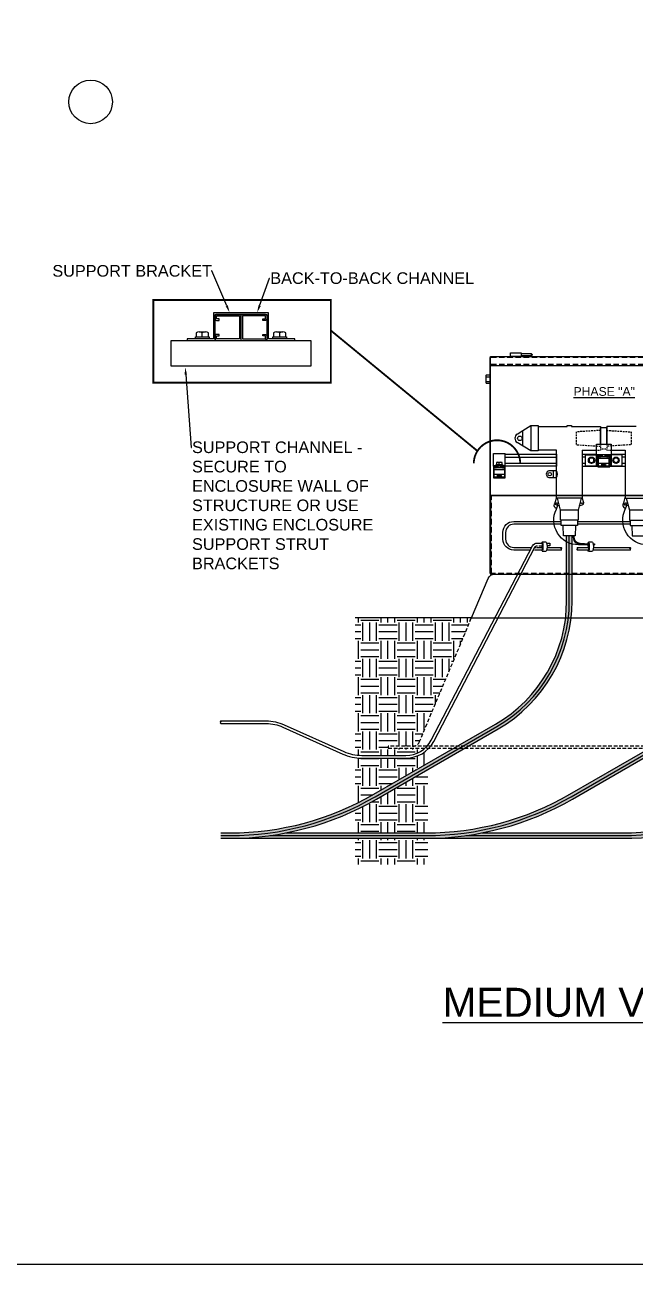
# Model space of a CAD drawing. Header units: feet. Extents: x -208 to 2089, y -974 to 342.
# Drawn here: x 142.3 to 226.3, y 0 to 170.8 of the extents above; entities that cross this region are included whole.
import ezdxf
from ezdxf import colors
from ezdxf.entities.mleader import LeaderData, LeaderLine
from ezdxf.math import Vec2, Vec3

# ---------------------------------------------------------------- set-up
doc = ezdxf.new("R2010")
doc.units = ezdxf.units.FT
doc.header["$MEASUREMENT"] = 0
doc.linetypes.add('HIDDEN', pattern=[0.375, 0.25, -0.125])
doc.linetypes.add('PHANTOM2', pattern=[1.25, 0.625, -0.125, 0.125, -0.125, 0.125, -0.125])
doc.layers.get('Defpoints').update_dxf_attribs({"color": 5})
for name, color, linetype in [('E-CABL-ACF', 1, 'AC_CABLE_FEEDER'), ('E-CABL-UG4', 64, 'GROUND_WIRE_G4'), ('E-DETL', 7, 'Continuous'), ('E-DETL-1', 7, 'Continuous'), ('E-EQPM-ENCL', 8, 'Continuous'), ('E-EQPM-HRDW', 16, 'Continuous'), ('E-FIN-GR', 4, 'Continuous'), ('E-GRND', 3, 'Continuous'), ('E-HATCH', 9, 'Continuous'), ('G-ANNO-TEXT', 1, 'Continuous'), ('G-ANNO-TTLE', 3, 'Continuous'), ('G-DETL-LINE', 153, 'PHANTOM2')]:
    doc.layers.add(name, color=color, linetype=linetype)
doc.styles.add('NEI-A', font='arial.ttf', dxfattribs={"height": 0.1})
doc.linetypes.add('AC_CABLE_FEEDER', pattern='A,0.2,-0.05,0,-0.05,0.2,-0.12,["ACF",Standard,S=0.1,R=0,X=-0.05,Y=-0.05],-0.3,0.2,-0.05,0,-0.05', length=1.22)
doc.linetypes.add('GROUND_WIRE_G4', pattern='A,1,-0.2,["G4",Standard,S=0.1,R=0,X=-0.1,Y=-0.05],-0.2', length=1.4)

msp = doc.modelspace()

# ---------------------------------------------------------------- hatches: boundary and pattern name
at = {"layer": 'E-CABL-ACF', "linetype": 'Continuous'}
h = msp.add_hatch(color=254, dxfattribs=at)
h.dxf.hatch_style = 1
h.paths.add_polyline_path([(217.6219245989533, 91.39860535767397), (217.6219245989533, 100.337066170777), (216.8719245989533, 100.337066170777), (216.8719245989532, 91.39860535767386, -0.2679491924311193), (207.0594245989533, 74.40285680840444), (190.3263372506882, 64.74200432350992, -0.1316524975874002), (170.5138372506876, 59.43326094846819), (169.2318049479331, 59.43326094846819), (169.2318049479331, 58.68326094846813), (170.5138372506881, 58.68326094846816, 0.1316524975873981), (190.7013372506884, 64.09248527067163), (207.4344245989534, 73.75333775556612, 0.2679491924311199)])
h = msp.add_hatch(color=254, dxfattribs=at)
h.dxf.hatch_style = 1
h.paths.add_polyline_path([(234.4349860100252, 73.75333775556624, 0.01671421259999814), (235.5909492567129, 74.47328507795586, -0.009947953082728946), (234.9212313120357, 74.9300964322187, -0.01286600692045519), (234.0599860100249, 74.40285680840444), (217.3268986617598, 64.74200432350992, -0.1316524975873972), (197.5143986617596, 59.43326094846819), (178.259803943103, 59.43326094846819, -0.0482993542958099), (170.513837250688, 58.68326094846813), (197.5143986617597, 58.68326094846816, 0.1316524975873979), (217.70189866176, 64.09248527067163)])
edge = h.paths.add_edge_path()
edge.add_line((244.6224860100249, 91.398605357674), (244.6224860100249, 100.337066170777))
edge.add_line((244.6224860100249, 100.337066170777), (243.8724860100249, 100.337066170777))
edge.add_line((243.8724860100249, 100.337066170777), (243.8724860100248, 91.39860535767386))
edge.add_arc((224.2474860100249, 91.39860535767397), 19.62499999999999, 305.2917184293473, 359.99999999999966, ccw=False)
edge.add_arc((246.7349880939003, 91.53057159707208), 19.62499999999914, 235.3807459227897, 237.7239554549984)
edge.add_arc((224.2474860100249, 91.39860535767403), 20.37500000000004, 306.1100864085364, 359.9999999999999)
h = msp.add_hatch(color=254, dxfattribs=at)
h.dxf.hatch_style = 1
h.paths.add_polyline_path([(261.4349860100252, 73.7533377555662, 0.01671421260000037), (262.5909492567129, 74.47328507795586, -0.009947953082728903), (261.9212313120357, 74.9300964322187, -0.012866006920456), (261.0599860100249, 74.40285680840447), (249.1055231677241, 67.5009444683846), (249.8555231677242, 67.06793176649236)])
edge = h.paths.add_edge_path()
edge.add_line((271.6224860100249, 91.398605357674), (271.6224860100249, 100.337066170777))
edge.add_line((271.6224860100249, 100.337066170777), (270.8724860100249, 100.337066170777))
edge.add_line((270.8724860100249, 100.337066170777), (270.8724860100248, 91.39860535767386))
edge.add_arc((251.2474860100248, 91.398605357674), 19.62499999999999, 305.2917184293473, 359.9999999999996, ccw=False)
edge.add_arc((273.7349880939011, 91.53057159707225), 19.62499999999972, 235.3807459227882, 237.723955454997)
edge.add_arc((251.2474860100249, 91.39860535767397), 20.37500000000004, 306.1100864085365, 360.0000000000001)
edge = h.paths.add_edge_path()
edge.add_line((244.7018986617605, 64.09248527067194), (249.1055231677241, 66.6349190646001))
edge.add_line((249.1055231677241, 66.6349190646001), (248.3555231677241, 67.06793176649236))
edge.add_line((248.3555231677241, 67.06793176649236), (244.3268986617595, 64.74200432350975))
edge.add_arc((224.5143986617596, 99.05826094846822), 39.62500000000004, 269.99999999999994, 299.99999999999983, ccw=False)
edge.add_line((224.5143986617595, 59.43326094846819), (205.2603653541748, 59.43326094846819))
edge.add_arc((197.5143986617595, 99.05826094847242), 40.37500000000426, 270.0000000000002, 281.0608009807647, ccw=False)
edge.add_line((197.5143986617596, 58.68326094846816), (224.5143986617597, 58.68326094846816))
edge.add_arc((224.5143986617597, 99.05826094846822), 40.37500000000006, 270, 300.0000000000014)
at = {"layer": 'E-HATCH'}
h = msp.add_hatch(dxfattribs=at)
h.set_pattern_fill('EARTH', color=252, scale=10)
h.set_pattern_definition([(0, (221.0131535326341, 71.21755053780322), (2.5, 2.5), [2.5, -2.5]), (0, (221.0131535326341, 72.15505053780322), (2.5, 2.5), [2.5, -2.5]), (0, (221.0131535326341, 73.09255053780322), (2.5, 2.5), [2.5, -2.5]), (90, (221.3256535326341, 73.40505053780322), (-2.5, 2.5), [2.5, -2.5]), (90, (222.2631535326341, 73.40505053780322), (-2.5, 2.5), [2.5, -2.5]), (90, (223.2006535326341, 73.40505053780322), (-2.5, 2.5), [2.5, -2.5])])
h.paths.add_polyline_path([(203.7751258745039, 89.05826094846816), (187.775125874504, 89.05826094846816), (187.775125874504, 70.17135719074048, 0.03687631538481562), (188.6565550472173, 70.10626094846816), (194.7329732945357, 70.10626094846813, 0.1826758136816018), (197.3787246056003, 71.10626094846816), (192.319730798742, 71.10626094846816), (192.319730798742, 71.37026094846814), (195.7360650711423, 71.37026094846814, 0.2993854831153145), (196.6085005663411, 71.99160067940159)])
h.paths.add_polyline_path([(197.775125874504, 69.04256444060664), (197.775125874504, 70.96207064249239, -0.1946295855007269), (194.7329732945357, 69.73126094846819), (188.6565550472173, 69.73126094846816, -0.03469084571045215), (187.775125874504, 69.79248968134976), (187.775125874504, 63.39050884596918, 0.01822105080365961), (190.3263372506881, 64.74200432350983)])
h.paths.add_polyline_path([(197.775125874504, 68.17653903682213), (190.7013372506884, 64.09248527067163, -0.02046448334687046), (187.775125874504, 62.55910287536565), (187.775125874504, 59.43326094846819), (197.5143986617596, 59.43326094846819, 0.001644979995605991), (197.775125874504, 59.4341187328879)])
h.paths.add_polyline_path([(197.775125874504, 58.68326094846816), (197.5143986617596, 58.68326094846816), (187.775125874504, 58.68326094846816), (187.775125874504, 55.05826094846816), (197.775125874504, 55.05826094846816)])

# ---------------------------------------------------------------- linework, layer by layer
at = {"layer": 'Defpoints'}
msp.add_lwpolyline([(0, 327.9999997520063), (0, 0), (497.9377790005128, 0), (497.8577779357802, 327.9999997520063)], close=True, dxfattribs=at)
at = {"layer": 'Defpoints', "linetype": 'Continuous', "flags": 128}
for points in [[(169.2318049479331, 59.05826094846819), (170.5138372506881, 59.05826094846819, 0.1316524975873957), (190.513837250688, 64.4172447970906), (207.2469245989532, 74.07809728198521, 0.2679491924311234), (217.2469245989533, 91.398605357674), (217.2469245989533, 100.337066170777)], [(176.0038850646879, 59.05826094846816), (197.5143986617596, 59.05826094846819, 0.1316524975873957), (217.5143986617596, 64.4172447970906), (234.2474860100248, 74.07809728198521, 0.2679491924311234), (244.2474860100249, 91.398605357674), (244.2474860100249, 100.337066170777)], [(203.0044464757595, 59.05826094846816), (224.5143986617596, 59.05826094846819, 0.1316524975873957), (244.5143986617596, 64.4172447970906), (261.2474860100248, 74.07809728198521, 0.2679491924311234), (271.2474860100249, 91.398605357674), (271.2474860100249, 100.337066170777)]]:
    msp.add_lwpolyline(points, format="xyb", dxfattribs=at)
at = {"layer": 'E-CABL-ACF', "linetype": 'Continuous'}
msp.add_line((169.2318049479331, 58.68326094846816), (224.5143986617596, 58.68326094846816), dxfattribs=at)
at = {"layer": 'E-CABL-ACF', "linetype": 'Continuous', "flags": 128}
for points in [[(169.2318049479331, 59.43326094846819), (170.5138372506881, 59.43326094846819, 0.1316524975873954), (190.326337250688, 64.7420043235098), (207.0594245989532, 74.40285680840438, 0.2679491924311225), (216.8719245989532, 91.398605357674), (216.8719245989533, 100.337066170777)], [(170.5138372506881, 58.68326094846816, 0.1316524975873956), (190.701337250688, 64.09248527067143), (207.4344245989532, 73.75333775556604, 0.2679491924311228), (217.6219245989533, 91.398605357674), (217.6219245989533, 100.337066170777)], [(178.2598039431033, 59.43326094846819), (197.5143986617596, 59.43326094846819, 0.1316524975873954), (217.3268986617596, 64.7420043235098), (234.0599860100249, 74.40285680840441, 0.012866006920455), (234.9212313120356, 74.93009643221865, 0.01286600692045636)], [(197.5143986617596, 58.68326094846816, 0.1316524975873956), (217.7018986617596, 64.09248527067143), (234.4349860100252, 73.75333775556624, 0.01671421259999776), (235.5909492567129, 74.47328507795586, 0.0167142126000048)], [(205.2603653541748, 59.43326094846819), (224.5143986617596, 59.43326094846819, 0.1316524975873954), (244.3268986617596, 64.7420043235098), (248.3555231677241, 67.06793176649236)], [(224.5143986617596, 58.68326094846816, 0.1316524975873956), (244.7018986617596, 64.09248527067143), (249.1055231677241, 66.6349190646001)]]:
    msp.add_lwpolyline(points, format="xyb", dxfattribs=at)
at = {"layer": 'E-CABL-UG4', "linetype": 'Continuous', "flags": 128}
for points in [[(209.598038092405, 98.38428364151986, -0.4142135623730951), (208.098038092405, 99.88428364151986), (208.098038092405, 100.8373749812879, -0.4142135623730951), (209.598038092405, 102.3373749812879), (216.1264786561578, 102.3373749812879)], [(216.1264786561578, 101.962374981288), (209.598038092405, 101.962374981288, 0.4142135623730951), (208.473038092405, 100.8373749812879), (208.473038092405, 99.88428364151986, 0.4142135623730951), (209.598038092405, 98.75928364151986)], [(216.1363588309455, 98.38428364151997, 0.5127015254162051), (216.1363588309455, 98.57178364151997, -0.5127015254162851), (216.1363588309455, 98.75928364151997, -0.5127015254162851), (216.1363588309455, 98.57178364151997, 0.5127015254162851)], [(225.6238609148209, 98.38428364151997, 0.5127015254162051), (225.6238609148209, 98.57178364151997, -0.5127015254162851), (225.6238609148209, 98.75928364151997, -0.5127015254162851), (225.6238609148209, 98.57178364151997, 0.5127015254162851)]]:
    msp.add_lwpolyline(points, format="xyb", dxfattribs=at)
at = {"layer": 'E-DETL', "color": 41}
for p, q in [((210.0679977664934, 114.3714409602318), (210.8624470936476, 114.8674143035517)), ((210.8624470936476, 114.8674143035517), (211.9353264978074, 115.5372111344679)), ((210.8624470936476, 112.7187941026404), (210.8624470936476, 114.8674143035517)), ((211.9353264978074, 115.5372111344679), (211.9353264978074, 112.0489974187885)), ((211.9353264978074, 115.5372111344679), (212.9342240481391, 115.5372111344679)), ((212.9342240481391, 115.5372111344679), (212.9342240481391, 112.0489974187885)), ((212.9342240481391, 115.410367031439), (216.9588774199407, 115.410367031439)), ((216.9588774199407, 115.410367031439), (216.9588774199407, 115.5477707897172)), ((216.9588774199407, 115.5477707897172), (217.5349717595829, 115.5477707897172)), ((217.5349717595829, 115.5477707897172), (217.5349717595829, 115.410367031439)), ((217.5349717595829, 115.410367031439), (221.5596251681506, 115.410367031439)), ((221.5596251681506, 115.410367031439), (221.5596251681506, 112.9963343209482)), ((226.446379522199, 115.410367031439), (222.4217261136314, 115.410367031439)), ((222.4217261136314, 115.410367031439), (222.4217261136314, 112.9963343209482)), ((211.9353264978074, 112.0489974187885), (210.0679977664934, 113.2147675930246)), ((212.9342240481391, 112.0489974187885), (211.9353264978074, 112.0489974187885)), ((215.4658109864084, 112.1758415218174), (212.9342240481391, 112.1758415218174)), ((215.4658109864084, 105.5376440997223), (215.4658109864084, 112.1758415218174)), ((219.0280382114983, 112.1758415218174), (219.0280382114983, 105.5376440997223)), ((219.0280382114983, 112.1758415218174), (220.990675640891, 112.1758415218174)), ((222.990675640891, 112.1758415218174), (224.9533130702837, 112.1758415218174)), ((224.9533130702837, 112.1758415218174), (224.9533130702837, 105.5376440997223)), ((215.4658109864084, 109.3193669059791), (214.5405626489256, 109.3193669059791)), ((215.003186817667, 109.3193669059791), (215.003186817667, 108.3941185684964)), ((214.5405626489256, 108.3941185684964), (215.4658109864084, 108.3941185684964)), ((215.4658109864084, 105.6201290621511), (215.2649850111684, 104.8928634881359)), ((215.4605469498089, 104.607464256321), (215.8780544131673, 104.4964755926386)), ((219.0280382114983, 105.5376440997223), (215.4658109864084, 105.5376440997223)), ((216.031345560503, 103.8992617402844), (215.6085106206989, 105.5376440997223)), ((218.8853385772077, 105.5376440997223), (218.4625036557866, 103.8992617402844)), ((218.6157947847393, 104.4964755926386), (219.0333022480977, 104.607464256321)), ((219.2288641867382, 104.8928634881359), (219.0280382114983, 105.6201290621511)), ((224.7524870950438, 104.8928634881359), (224.9533130702837, 105.6201290621511)), ((225.3655564970427, 104.4964755926386), (224.9480490336842, 104.607464256321)), ((224.9533130702837, 105.5376440997223), (228.5155402953736, 105.5376440997223)), ((225.0960127045742, 105.5376440997223), (225.5188476259954, 103.8992617402844)), ((218.4625036557866, 103.8992617402844), (216.031345560503, 103.8992617402844)), ((216.031345560503, 102.5356873385956), (216.031345560503, 103.8992617402844)), ((218.4625036557866, 102.5356873385956), (216.031345560503, 102.5356873385956)), ((216.1264786561578, 101.7640626239803), (216.1264786561578, 102.5356873385956)), ((218.3673705417489, 102.5356873385956), (218.3673705417489, 101.7640626239803)), ((218.4625036557866, 103.8992617402844), (218.4625036557866, 102.5356873385956)), ((227.9500057212789, 103.8992617402844), (225.5188476259954, 103.8992617402844)), ((225.5188476259954, 103.8992617402844), (225.5188476259954, 102.5356873385956)), ((225.5188476259954, 102.5356873385956), (227.9500057212789, 102.5356873385956)), ((225.6139807400331, 102.5356873385956), (225.6139807400331, 101.7640626239803)), ((218.3673705417489, 101.7640626239803), (216.1264786561578, 101.7640626239803)), ((216.385430935581, 101.721760177093), (216.3378643969452, 101.7640626239803)), ((216.4277334743834, 100.337066170777), (216.385430935581, 101.721760177093)), ((218.1084182439426, 101.721760177093), (218.0661157235232, 100.337066170777)), ((218.1559848009614, 101.7640626239803), (218.1084182439426, 101.721760177093)), ((225.6139807400331, 101.7640626239803), (227.8548726256242, 101.7640626239803)), ((225.8253664808205, 101.7640626239803), (225.8729330378393, 101.721760177093)), ((225.8729330378393, 101.721760177093), (225.9152355582588, 100.337066170777)), ((218.0661157235232, 100.337066170777), (216.4277334743834, 100.337066170777)), ((225.9152355582588, 100.337066170777), (227.5536178073985, 100.337066170777))]:
    msp.add_line(p, q, dxfattribs=at)
at = {"layer": 'E-DETL', "color": 41, "linetype": 'HIDDEN', "ltscale": 0.25}
for p, q in [((221.5596251681506, 112.9963343209482), (221.5596251681506, 112.1758415218174)), ((222.4217261136314, 112.9963343209482), (222.4217261136314, 112.1758415218174)), ((220.990675640891, 112.1758415218174), (221.5596251681506, 112.1758415218174)), ((222.4217261136314, 112.1758415218174), (222.990675640891, 112.1758415218174))]:
    msp.add_line(p, q, dxfattribs=at)
at = {"layer": 'E-DETL', "color": 9, "linetype": 'HIDDEN', "flags": 128}
for points in [[(221.5596251681506, 114.9957160345927), (221.5141511132247, 114.9050402244711), (221.446076180701, 114.8823031970082), (218.2465543520848, 114.6780783994369), (218.201216447024, 114.6327404943761), (218.201216447024, 112.9308671812824), (218.2465543520848, 112.9081301538195), (221.446076180701, 112.7039053562482), (221.5141511132247, 112.6811683287853), (221.5596251681506, 112.5904925186637)], [(222.4217261136314, 114.9957160345927), (222.4672001685572, 114.9050402244711), (222.535275101081, 114.8823031970082), (225.7347969296972, 114.6780783994369), (225.780134834758, 114.6327404943761), (225.780134834758, 112.9308671812824), (225.7347969296972, 112.9081301538195), (222.535275101081, 112.7039053562482), (222.4672001685572, 112.6811683287853), (222.4217261136314, 112.5904925186637)]]:
    msp.add_lwpolyline(points, dxfattribs=at)
at = {"layer": 'E-DETL', "color": 41, "linetype": 'Continuous', "flags": 128}
for points in [[(221.5596251681506, 112.9963343209482), (221.5596251681506, 115.199940832164), (221.5822260457484, 115.2680157646877), (221.6503009782722, 115.2907527921507), (222.3310503035097, 115.2907527921507)], [(222.4217261136314, 112.9963343209482), (222.4217261136314, 115.199940832164), (222.3991252360335, 115.2680157646877), (222.3310503035097, 115.2907527921507)]]:
    msp.add_lwpolyline(points, dxfattribs=at)
at = {"layer": 'E-DETL', "color": 41, "linetype": 'HIDDEN', "ltscale": 0.25, "flags": 128}
msp.add_lwpolyline([(222.4217261136314, 112.3862677210924), (222.3991252360335, 112.3181927885687), (222.3310503035097, 112.2954557611057), (221.6503009782722, 112.2954557611057), (221.5822260457484, 112.3181927885687), (221.5596251681506, 112.3862677210924)], dxfattribs=at)
at = {"layer": 'E-DETL', "color": 41}
for centre, radius in [((210.4290524066789, 113.7931042766282), 0.3171103352500231), ((214.5405626489256, 108.8567427372377), 0.231312084370685), ((215.5312251888074, 104.8531380483226), 0.04886597132423846), ((218.9626240274823, 104.8531380483226), 0.04886597132423846), ((225.0187272542997, 104.8531380483226), 0.04886597132423846)]:
    msp.add_circle(centre, radius, dxfattribs=at)
for centre, radius, start, end in [((210.4290523518176, 113.7931042512314), 0.6817871827491256, 121.9764602505425, 238.0235130565208), ((214.5405626489256, 108.8567427372377), 0.462624168741371, 89.99999999999675, 270.0000000000032), ((214.8856704725241, 108.8567427372377), 0.7420135695211753, 321.4299269184021, 38.57007308159783), ((215.5287093374374, 104.8638720205527), 0.2653130706517052, 173.726610115781, 255.1130106203289), ((218.9651397510066, 104.8638720478218), 0.2653131763633528, 284.8869897918246, 6.273411890352554), ((225.0162114213127, 104.8638720205527), 0.2653130706517117, 173.7266101157826, 214.4198144140572), ((225.0162115307754, 104.8638720478218), 0.2653131763633528, 214.4198059099006, 255.1130102081754)]:
    msp.add_arc(centre, radius, start, end, dxfattribs=at)
at = {"layer": 'E-DETL-1', "color": 3}
for p, q in [((213.4843094888907, 98.98768936072082), (213.4675343015905, 98.9360356135432)), ((213.4675343015905, 98.93603561349954), (213.5027855980437, 98.93603561349954)), ((213.4675343015905, 98.80404061247026), (213.5027855980437, 98.80404061247026)), ((213.4950916548331, 98.75928364151986), (213.4675343015905, 98.80404061247026)), ((213.4950916548331, 98.75928364151986), (213.5205220299376, 98.75928364151986))]:
    msp.add_line(p, q, dxfattribs=at)
at = {"layer": 'E-DETL-1', "color": 64, "linetype": 'Continuous', "flags": 128}
for points in [[(218.3673705417489, 102.3373749812879), (225.6139807400331, 102.3373749812879)], [(225.6139807400331, 101.9623749812879), (218.3673705417489, 101.9623749812879)], [(214.1313212038798, 99.36268936072082), (214.5685386907448, 99.36268936072082), (214.5685386907448, 98.98768936072082), (214.1808397620604, 98.98768936072082)], [(209.598038092405, 98.75928364151986), (212.0578148517075, 98.75928364151986)], [(211.8628442962072, 98.38428364151986), (209.598038092405, 98.38428364151986)], [(212.3980117084765, 98.38428364151986), (212.2855007968221, 98.38428364151986)], [(212.4804713523224, 98.75928364151986), (212.6118891487643, 98.75928364151986)], [(213.4950916548331, 98.38428364151986), (212.5050226895536, 98.38428364151986)], [(212.7452594849529, 98.75928364151986), (213.5205220299383, 98.75928364151986)], [(213.0454013562192, 98.98768936072085), (213.5225829335116, 98.98768936072085)], [(216.1363588309454, 98.38428364151986), (214.1332645720944, 98.38428364151986)], [(214.1811102032267, 98.75928364151983), (216.1363588309453, 98.75928364151983)], [(218.3574903669613, 98.75928364151983), (219.9042846182043, 98.75928364151983)], [(219.8788542430991, 98.38428364151986), (218.3574903669612, 98.38428364151986)], [(225.6238609148207, 98.38428364151986), (220.5170271603604, 98.38428364151986)], [(220.5648727914927, 98.75928364151983), (225.6238609148207, 98.75928364151983)]]:
    msp.add_lwpolyline(points, dxfattribs=at)
for points in [[(169.2312435368615, 74.86558494846813), (175.5033137225392, 74.86558494846813, -0.106093529352264), (177.9651659944949, 74.33726507353629), (186.1947027752615, 70.63458082339997, 0.1060935293522636), (188.6565550472173, 70.10626094846813), (194.7329732945357, 70.10626094846813, 0.2737845770903565), (198.2397444730453, 72.18205828201798), (212.1680017702189, 98.97121356260848, -0.2747091774551156), (212.8267584754302, 99.36268936072082), (213.5205220299384, 99.36268936072082)], [(169.2312435368615, 74.49058494846815), (175.5033137225392, 74.49058494846815, -0.1060935293522639), (177.8113002274977, 73.99528506571957), (186.0408370082643, 70.29260081558323, 0.1060935293522637), (188.6565550472173, 69.73126094846816), (194.7329732945357, 69.73126094846816, 0.2740483182318211), (198.5705677377966, 72.00542923482405), (212.4987978390184, 98.794532207609, -0.2725991583270304), (212.8267584754302, 98.98768936072085), (212.8561442173099, 98.98768936072085)], [(218.3574903669611, 98.38428364151997, -0.5127015254162051), (218.3574903669611, 98.57178364151994, 0.5127015254162851), (218.3574903669611, 98.75928364151997, 0.5127015254162851), (218.3574903669611, 98.57178364151994, -0.5127015254162851)], [(169.2312435368615, 74.49058494846813, -0.5127015254162051), (169.2312435368615, 74.6780849484681, 0.5127015254162851), (169.2312435368615, 74.86558494846813, 0.5127015254162851), (169.2312435368615, 74.6780849484681, -0.5127015254162851)]]:
    msp.add_lwpolyline(points, format="xyb", dxfattribs=at)
at = {"layer": 'E-DETL-1', "color": 3}
for points in [[(214.060440575738, 99.47344383218223), (213.4950916548331, 99.47344383216767)], [(213.4950916548331, 98.26663239376575), (214.060440575738, 98.26663239378757)]]:
    msp.add_lwpolyline(points, dxfattribs=at)
at = {"layer": 'E-DETL-1', "color": 3, "extrusion": (0, 0, -1)}
for centre, major_axis, ratio, start_param, end_param in [((213.4950916548331, 98.87003811296671), (-9.458450519297747e-16, 0.6034057191992003), 0.2034371952475227, -0.6155585238535991, 3.776677567129981), ((214.0604405757375, 98.87003811298854), (0, -0.6034057191990029), 0.2034371952475886, 3.141592653589793, 6.283185307179587), ((213.4675343015901, 98.56833525340988), (-1.457410392794368e-14, 0.2357053590621092), 0.3341109435685875, -0.6264485090081365, 1.84519066692701e-13)]:
    msp.add_ellipse(centre, major_axis=major_axis, ratio=ratio, start_param=start_param, end_param=end_param, dxfattribs=at)
at = {"layer": 'E-DETL-1', "color": 3}
for centre, major_axis, ratio, start_param, end_param in [((213.4515084490858, 99.17174097256719), (1.338345358545851e-14, 0.2812967402166976), 0.3341109435685826, 3.71956504028886, 5.458536364025922), ((213.4675343015901, 99.17174097256719), (9.712641621792082e-15, 0.2357053590621091), 0.3341109435686245, 2.466828951750812, 3.141592653589915), ((213.5483580677755, 98.87003811296671), (-1.410668234922484e-15, 0.0931652905120951), 0.6930341515250552, 0.7820721365866139, 2.359520516723306), ((213.4950916548331, 98.56833525336623), (-2.870044594784517e-16, 0.184051611843131), 0.2738422828485129, 3.141592653589786, 4.71238898038469), ((213.4515084490858, 98.56833525336623), (9.971041190060475e-15, 0.281296740216646), 0.3341109435686422, -1.570796326794885, -0.577972386535985)]:
    msp.add_ellipse(centre, major_axis=major_axis, ratio=ratio, start_param=start_param, end_param=end_param, dxfattribs=at)
at = {"layer": 'E-EQPM-ENCL', "color": 7, "ltscale": 5}
for points in [[(206.3989509035027, 124.9485952989309), (206.2855380659182, 124.9485952989309), (206.2855380659182, 95.24532384097861), (206.330875970979, 95.15451188099192), (206.3989509035027, 95.08643694846816), (291.5822642284141, 95.08643694846816), (291.6503391609379, 95.15451188099192), (291.6958132158638, 95.24532384097861), (291.6958132158638, 124.9485952989309), (291.5822642284141, 124.9485952989309)], [(206.3989509035027, 105.8650133146834), (206.3989509035027, 125.0621442863805)], [(206.3989509035027, 125.0621442863805), (291.5822642284141, 125.0621442863805)], [(209.1282799789901, 125.5612696916447), (210.6259284945126, 125.5612696916447), (210.6259284945126, 125.0620081365155), (209.1282799789901, 125.0620081365155), (209.1282799789901, 125.5612696916447)], [(210.6259284945126, 125.470457731658), (212.0101641724505, 125.470457731658), (212.0101641724505, 125.1528200965021), (210.6259284945126, 125.1528200965021)], [(212.0101641724505, 125.470457731658), (212.123577010035, 125.3570448940734), (212.123577010035, 125.2662329340867), (212.0101641724505, 125.1528200965021)], [(206.3989509035027, 123.836795500953), (291.5822642284141, 123.836795500953)], [(206.2855380659182, 122.497897728076), (205.809013538252, 122.497897728076), (205.7409386057282, 122.4298227955522), (205.7409386057282, 121.4767737402197), (205.809013538252, 121.408698807696), (206.2855380659182, 121.408698807696)], [(205.7409386057282, 122.4298227955522), (205.802230561782, 122.2710720529068), (205.7409386057282, 122.1123213102614)], [(205.7409386057282, 121.7942752255105), (205.802230561782, 121.6355244828651), (205.7409386057282, 121.4767737402197)], [(205.802230561782, 122.2710720529068), (206.2855380659182, 122.2710720529068)], [(205.802230561782, 121.6355244828651), (206.2855380659182, 121.6355244828651)], [(206.3989509035027, 105.978426152268), (291.5822642284141, 105.978426152268)], [(291.5822642284141, 105.8650133146834), (206.2855380659182, 105.8650133146834)]]:
    msp.add_lwpolyline(points, dxfattribs=at)
at = {"layer": 'E-EQPM-ENCL', "linetype": 'HIDDEN', "ltscale": 3}
for points in [[(291.5822642284141, 124.9485952989309), (206.3989509035027, 124.9485952989309)], [(291.5822642284141, 123.9502083385376), (206.3989509035027, 123.9502083385376)], [(206.5123637410873, 95.17724890845486), (206.5123637410873, 105.8650133146834)], [(291.4688513908296, 95.17724890845486), (206.5123637410873, 95.17724890845486)]]:
    msp.add_lwpolyline(points, dxfattribs=at)
at = {"layer": 'E-EQPM-ENCL'}
for points in [[(206.3989509035027, 105.8650133146834), (206.3989509035027, 95.24532384097861)], [(206.5123637410873, 95.17724890845486), (206.4670258360265, 95.17724890845486), (206.4216879309657, 95.19984978605274), (206.3989509035027, 95.24532384097861)]]:
    msp.add_lwpolyline(points, dxfattribs=at)
at = {"layer": 'E-EQPM-ENCL', "linetype": 'Continuous', "ltscale": 2}
msp.add_lwpolyline([(203.775125874504, 89.05826094846816), (206.047730798742, 94.47026094846817, -0.3011931925953308), (206.971730798742, 95.08643694846816), (291.0094843331749, 95.08643694846816, -0.2307079521796871), (291.933484333175, 94.47026094846817), (294.2018013734431, 89.06847215051107)], format="xyb", dxfattribs=at)
at = {"layer": 'E-EQPM-ENCL', "linetype": 'HIDDEN', "ltscale": 2}
msp.add_lwpolyline([(195.663818798742, 71.37026094846814, 0.3046587902180598), (196.5878187987419, 71.94234894846815), (203.775125874504, 89.05826094846816)], format="xyb", dxfattribs=at)
at = {"layer": 'E-EQPM-ENCL', "linetype": 'Continuous', "ltscale": 2}
msp.add_lwpolyline([(203.775125874504, 89.05826094846816), (294.1774843331749, 89.05826094846816)], dxfattribs=at)
at = {"layer": 'E-EQPM-ENCL', "linetype": 'HIDDEN', "ltscale": 2}
msp.add_lwpolyline([(305.617396333175, 71.37026094846814), (192.319730798742, 71.37026094846814), (192.319730798742, 71.10626094846816), (305.617396333175, 71.10626094846816)], close=True, dxfattribs=at)
at = {"layer": 'E-EQPM-ENCL'}
msp.add_circle((151.3200567330396, 160.1417630287313), 3, dxfattribs=at)
at = {"layer": 'E-EQPM-HRDW'}
for p, q in [((220.9906779912116, 111.4963381495015), (220.9906779912116, 111.5863393195933)), ((221.459425640891, 111.4025843209482), (221.459425640891, 111.2463343209482)), ((222.9906779912116, 111.4963381495015), (222.9906779912116, 111.5863402556667)), ((207.0667933675352, 109.8712927167215), (207.0667933675352, 109.7150427167215))]:
    msp.add_line(p, q, dxfattribs=at)
at = {"layer": 'E-EQPM-HRDW', "flags": 128}
for points in [[(179.4582864874596, 127.2936698046832), (179.4582864874596, 127.4999198046832), (175.8145364874667, 127.4999198046832), (175.8145364874667, 131.0749278866934), (168.252035971595, 131.07491172267), (168.2520449133228, 127.499935796737), (164.6082951712649, 127.4999198046825), (164.608295687138, 127.2936698046832), (168.4582954291944, 127.2936863126107), (168.4582864874667, 130.8686622385438), (175.6082864874667, 130.8686773708198), (175.6082864874667, 127.2936698046832)], [(172.0332864874667, 127.2936698046832), (172.0332864874667, 130.8686698046832)], [(166.2764874674187, 128.4624278007098), (167.1338526171759, 128.4624278007098)], [(176.932728912581, 128.4624198046832), (177.7900940623383, 128.4624198046832)], [(167.6610700423039, 127.7749278007098), (167.6610700423039, 127.4999278007098), (165.7492700422906, 127.4999278007098), (165.7492700422906, 127.7749278007098), (167.6610700423039, 127.7749278007098)], [(176.405511487453, 127.4999198046832), (176.405511487453, 127.7749198046832), (178.3173114874663, 127.7749198046832)], [(178.3173114874663, 127.7749198046832), (178.3173114874663, 127.4999198046832)], [(219.4906779912116, 111.2113776103253), (219.0280405618189, 111.2113776103253)], [(222.521925640891, 111.2463343209482), (222.521925640891, 111.4025843209482), (222.709425640891, 111.4025843209482), (222.709425640891, 109.9650843209482), (221.271925640891, 109.9650843209482), (221.271925640891, 111.4025843209482), (221.459425640891, 111.4025843209482)], [(221.303175640891, 111.0414315693969), (221.303175640891, 111.2924216972391), (221.459425640891, 111.2924216972391)], [(221.459425640891, 111.2463343209482), (221.553175640891, 111.2463343209482)], [(221.553175640891, 111.2924216972391), (222.428175640891, 111.2924216972391)], [(221.740675640891, 111.2924216972391), (221.740675640891, 111.4963343209482)], [(221.779738140891, 111.4963343209482), (221.779738140891, 111.2924216972391)], [(222.201613140891, 111.2924216972391), (222.201613140891, 111.4963343209482)], [(222.240675640891, 111.4963343209482), (222.240675640891, 111.2924216972391)], [(222.428175640891, 111.2463343209482), (222.521925640891, 111.2463343209482)], [(222.521925640891, 111.2924216972391), (222.678175640891, 111.2924216972391), (222.678175640891, 111.0414315693969)], [(224.9533154206043, 111.2113776103253), (224.4906779912116, 111.2113776103253)], [(206.7855378095138, 110.0550429867366), (208.4105393056133, 110.0550429867366)], [(208.1292933675352, 109.7150427167215), (208.1292933675352, 109.8712927167215), (208.3167933675352, 109.8712927167215), (208.3167933675352, 108.4337927167215), (206.8792933675352, 108.4337927167215), (206.8792933675352, 109.8712927167215), (207.0667933675352, 109.8712927167215)], [(206.9105433675352, 109.5101399651702), (206.9105433675352, 109.7611300930124), (207.0667933675352, 109.7611300930124)], [(207.0667933675352, 109.7150427167215), (207.1605433675352, 109.7150427167215)], [(207.1605433675352, 109.7611300930124), (208.0355433675352, 109.7611300930124)], [(207.163537703219, 110.0550429867366), (207.163537703219, 110.1800429867366), (208.032537703225, 110.1800429867366)], [(207.3480433675352, 109.7611300930124), (207.3480433675352, 109.9650427167215), (207.3871058675352, 109.9650427167215), (207.3871058675352, 109.7611300930124)], [(207.4031819873681, 110.4925429867366), (207.7928934190759, 110.4925429867366)], [(207.8089808675352, 109.7611300930124), (207.8089808675352, 109.9650427167215), (207.8480433675352, 109.9650427167215), (207.8480433675352, 109.7611300930124)], [(208.032537703225, 110.1800429867366), (208.032537703225, 110.0550429867366)], [(208.0355433675352, 109.7150427167215), (208.1292933675352, 109.7150427167215)], [(208.1292933675352, 109.7611300930124), (208.2855433675352, 109.7611300930124), (208.2855433675352, 109.5101399651702)], [(219.4906779912116, 110.3363741469437), (219.0280405618189, 110.3363741469437)], [(221.7425380600053, 110.3262370725), (222.3395225357763, 110.244153380061), (221.6418287460056, 110.1414196754239), (222.3395225357763, 110.0454887345367), (221.7934733085149, 109.9650843209482)], [(222.240675640891, 110.3262370725), (222.240675640891, 110.2541468209482), (222.201613140891, 110.2150843209482), (221.779738140891, 110.2150843209482), (221.740675640891, 110.2541468209482), (221.740675640891, 110.3262370725)], [(221.740675640891, 110.2541468209482), (222.240675640891, 110.2541468209482)], [(221.779738140891, 110.3262370725), (221.779738140891, 110.2541468209482)], [(222.201613140891, 110.2541468209482), (222.201613140891, 110.3262370725)], [(224.9533154206043, 110.3363741469437), (224.4906779912116, 110.3363741469437)], [(207.3499057866496, 108.7949454682733), (207.9468902624206, 108.7128617758343), (207.2491964726499, 108.6101280711972), (207.9468902624206, 108.51419713031), (207.4008410351592, 108.4337927167215)], [(207.8480433675352, 108.7949454682733), (207.8480433675352, 108.7228552167215), (207.8089808675352, 108.6837927167215), (207.3871058675352, 108.6837927167215), (207.3480433675352, 108.7228552167215), (207.3480433675352, 108.7949454682733)], [(207.3480433675352, 108.7228552167215), (207.8480433675352, 108.7228552167215)], [(207.3871058675352, 108.7949454682733), (207.3871058675352, 108.7228552167215)], [(207.8089808675352, 108.7228552167215), (207.8089808675352, 108.7949454682733)]]:
    msp.add_lwpolyline(points, dxfattribs=at)
for points in [[(175.4019264874664, 130.8686698046832), (168.6646464874669, 130.8686698046832, 0.4142136638329678), (168.4582864874667, 130.662309804678), (168.4582864874667, 130.2500298046884, 0.4142135681213522), (168.6646464874669, 130.0436698046832), (169.0082864874666, 130.0436698046832), (169.0082864874666, 130.2499198046832), (168.6645364874666, 130.2499198046832), (168.6645364874666, 130.6624198046832), (171.8270364874667, 130.6624198046832), (171.8270364874667, 127.4999198046832), (168.6645364874666, 127.4999198046832), (168.6645364874666, 127.9124198046832), (169.0082864874666, 127.9124198046832)], [(175.6082864874667, 130.2500298046884, -0.4142134724014733), (175.4019264874664, 130.0436698046832), (175.0582864874667, 130.0436698046832), (175.0582864874667, 130.2499198046832), (175.4020364874667, 130.2499198046832), (175.4020364874667, 130.6624198046832), (172.2395364874667, 130.6624198046832), (172.2395364874667, 127.4999198046832), (175.4020364874667, 127.4999198046832), (175.4020364874667, 127.9124198046832)], [(175.4019264874664, 130.8686698046832, -0.4142133766897493), (175.6082864874667, 130.662309804678)], [(166.7051700422973, 127.7749278007098), (166.7051700422973, 128.3445706578526, 0.2749286535279571), (165.847804892556, 128.3445706578526), (165.847804892556, 127.77492780071)], [(167.5625351920385, 127.77492780071), (167.5625351920385, 128.3445706578526, 0.2749286535299913), (166.7051700422973, 128.3445706578526, 0.1349605268767945)], [(169.0082864874666, 127.9124198046832), (169.0082864874666, 128.1186698046832), (168.6646464874669, 128.1186698046832, 0.4142136638327661), (168.4582864874667, 127.912309804678), (168.4582864874667, 127.5000298046884, 0.4142135681213522), (168.6646464874669, 127.2936698046832)], [(175.4020364874667, 127.9124198046832), (175.0582864874667, 127.9124198046832), (175.0582864874667, 128.1186698046832), (175.4019264874664, 128.1186698046832, -0.4142133766900316), (175.6082864874667, 127.912309804678)], [(177.3614114874597, 127.7749198046832), (177.3614114874597, 128.344562661826, 0.2749286535279571), (176.5040463377184, 128.344562661826), (176.5040463377184, 127.7749198046834)], [(178.2187766372009, 127.7749198046834), (178.2187766372009, 128.344562661826, 0.2749286535299913), (177.3614114874597, 128.344562661826, 0.1349605268767945)], [(175.6082864874667, 127.5000298046884, -0.4142134724014733), (175.4019264874664, 127.2936698046832)], [(221.2719756408933, 111.4963343209482, 0.4142136638374052), (221.178175640891, 111.4025343209481), (221.178175640891, 109.8713343209482), (222.803175640891, 109.8713343209482), (222.803175640891, 111.4025343209481, 0.4142134666557579), (222.7093756408886, 111.4963343209482)], [(221.553175640891, 111.2463343209482), (221.553175640891, 111.4025343209481, 0.4142134666555804), (221.4593756408886, 111.4963343209482)], [(222.5219756408933, 111.4963343209482, 0.4142136638374052), (222.428175640891, 111.4025343209481), (222.428175640891, 111.2463343209482)], [(207.1605433675352, 109.7150427167215), (207.1605433675352, 109.8712427167214, 0.4142134666555804), (207.0667433675329, 109.9650427167215), (206.8793433675376, 109.9650427167215, 0.4142136638374052), (206.7855433675352, 109.8712427167214), (206.7855433675352, 108.3400427167215), (208.4105433675352, 108.3400427167215), (208.4105433675352, 109.8712427167214, 0.4142134666557579), (208.3167433675329, 109.9650427167215), (208.1293433675376, 109.9650427167215, 0.4142136638374052), (208.0355433675352, 109.8712427167214), (208.0355433675352, 109.7150427167215)], [(207.598037703222, 110.1800429867366), (207.598037703222, 110.4389715581652, 0.27492865352795), (207.2083262715215, 110.4389715581652), (207.2083262715215, 110.1800429867367)], [(207.9877491349226, 110.1800429867367), (207.9877491349226, 110.4389715581652, 0.2749286535299918), (207.598037703222, 110.4389715581652, 0.1349605268767945)]]:
    msp.add_lwpolyline(points, format="xyb", dxfattribs=at)
at = {"layer": 'E-EQPM-HRDW'}
for points in [[(162.4082993842768, 127.2936698046832), (181.6582914742325, 127.2936698046832), (181.6582914742325, 123.7186698046832), (162.4082993842768, 123.7186698046832)], [(220.990675640891, 112.9963343209482), (222.990675640891, 112.9963343209482), (222.990675640891, 111.4963343209482), (220.990675640891, 111.4963343209482)]]:
    msp.add_lwpolyline(points, close=True, dxfattribs=at)
for points in [[(208.4105393056133, 109.9650441568284), (206.7855378095138, 109.9650418166448), (206.7855378095138, 111.6800418166448), (208.4105393056133, 111.6800441568284)], [(208.4105393056133, 111.5900429867366), (215.4658122261087, 111.5900429867366), (215.4658122261087, 109.9650429867366), (208.4105393056133, 109.9650429867366), (208.4105393056133, 111.6800441568284)], [(208.4105393056133, 111.2150401728835), (215.4658122261087, 111.2150401728835)], [(215.4658109864084, 112.1758013533058), (212.9342240481391, 112.1758013533058)], [(220.990675640891, 111.5863804241784), (219.0280405618189, 111.5863804241784)], [(220.990675640891, 111.5863386175382), (219.4906779912116, 111.5863386175382)], [(219.4906779912116, 109.9613379154831), (219.4906779912116, 111.5863362773546), (220.990675640891, 111.5863369794085)], [(219.4906779912116, 111.4963381495015), (221.03567822523, 111.4963381495015)], [(220.9456777571933, 111.4963381495015), (220.9456761775688, 109.9613386175374), (221.0356766456055, 109.9613386175374), (221.03567822523, 111.4963381495015)], [(221.271925640891, 111.0414315693969), (222.709425640891, 111.0414315693969)], [(222.990675640891, 111.586337915482), (224.4906779912116, 111.5863386175382), (224.4906779912116, 109.9613402556667), (222.803175640891, 109.9613394658536)], [(224.4906779912116, 111.4963381495015), (222.9456777571933, 111.4963381495015), (222.9456761354454, 109.9613395536109), (223.0356766034821, 109.9613395536109), (223.03567822523, 111.4963381495015)], [(224.9533154206043, 111.5863804241784), (222.990675640891, 111.5863804241784)], [(224.4906779912116, 111.5863386175382), (222.990675640891, 111.5863386175382)], [(206.8792933675352, 109.5101399651702), (208.3167933675352, 109.5101399651702)], [(215.4658122261087, 110.3400367095019), (208.4105393056133, 110.3400367095019)], [(219.0280405618189, 109.9613804241784), (221.178175640891, 109.9613804241784)], [(221.178175640891, 109.961338705294), (219.4906779912116, 109.9613379154831)], [(222.709425640891, 110.3262370725), (221.271925640891, 110.3262370725)], [(222.803175640891, 109.9613804241784), (224.9533154206043, 109.9613804241784)], [(208.3167933675352, 108.7949454682733), (206.8792933675352, 108.7949454682733)]]:
    msp.add_lwpolyline(points, dxfattribs=at)
at = {"layer": 'E-EQPM-HRDW', "flags": 128}
for points in [[(220.6406779912095, 110.9686928122691), (220.3031779912116, 111.1635485281194), (219.9656779912137, 110.9686928122691), (219.9656779912137, 110.5789813805685), (220.3031779912116, 110.3841256647183), (220.6406779912095, 110.5789813805685)], [(224.0156779912095, 110.9686951524527), (223.6781779912116, 111.163550868303), (223.3406779912137, 110.9686951524527), (223.3406779912137, 110.5789837207521), (223.6781779912116, 110.3841280049019), (224.0156779912095, 110.5789837207521)]]:
    msp.add_lwpolyline(points, close=True, dxfattribs=at)
at = {"layer": 'E-EQPM-HRDW'}
for centre, radius in [((220.3031779912116, 110.7738370964188), 0.4345000000030268), ((220.3031779912116, 110.7738370964188), 0.3374999999978894), ((223.6781779912116, 110.7738394366024), 0.4345000000030268), ((223.6781779912116, 110.7738394366024), 0.3374999999978894)]:
    msp.add_circle(centre, radius, dxfattribs=at)
at = {"layer": 'E-FIN-GR', "flags": 128}
msp.add_lwpolyline([(203.775125874504, 89.05826094846816), (187.775125874504, 89.05826094846816)], dxfattribs=at)
at = {"layer": 'E-GRND'}
for p, q in [((220.7232911795911, 99.23800036143041), (220.7232911795911, 99.12480058613653)), ((219.8788542430991, 99.02088954285063), (219.8512968898565, 98.9360356135432)), ((219.8512968898565, 98.93603561349954), (219.8865481863097, 98.93603561349954)), ((219.8512968898565, 98.80404061247026), (219.8865481863097, 98.80404061247026)), ((219.8788542430991, 98.75928364151986), (219.8512968898565, 98.80404061247026)), ((219.8788542430991, 99.02088954285063), (219.9145980820884, 99.02088954285063)), ((219.8788542430991, 98.75928364151986), (219.9042846182035, 98.75928364151986))]:
    msp.add_line(p, q, dxfattribs=at)
at = {"layer": 'E-GRND', "flags": 128}
for points in [[(219.9214433586562, 99.05945758724033), (218.5112355747455, 99.11967403256736, -0.5565621175140216), (215.460971293491, 104.0386294997939), (215.6159450954344, 104.449897254106)], [(229.4089454425315, 99.05945758724033), (227.9987376586208, 99.11967403256736, -0.5565621175140216), (224.9484733773664, 104.0386294997939), (225.1034471793097, 104.449897254106)], [(219.924801776396, 99.08617525564813), (218.7222417982024, 99.17837919367557, -0.4477691073643826), (217.837229526725, 100.337066170777, -0.4477691073643826)], [(219.9283989391184, 99.19943170023157), (218.7308957870812, 99.29124791598821, -0.4553600553897276), (217.9527774972374, 100.337066170777)]]:
    msp.add_lwpolyline(points, format="xyb", dxfattribs=at)
at = {"layer": 'E-GRND', "linetype": 'Continuous', "flags": 128}
for points in [[(215.283398053747, 104.2700839371773), (215.5215391806268, 104.1063004761906), (215.4657368444568, 104.1175625028486), (215.4934655263391, 104.088973019593), (215.4595248481176, 104.0960093641967), (215.4872657242202, 104.0674621899992), (215.4533128517787, 104.0744562255446), (215.4810537278811, 104.0459090513473), (215.4471008554399, 104.0529030868926), (215.4748417315422, 104.0243559126953), (215.4034750844866, 104.0392340090899)], [(224.7709001376223, 104.2700839371773), (225.0090412645021, 104.1063004761906), (224.9532389283321, 104.1175625028486), (224.9809676102144, 104.088973019593), (224.947026931993, 104.0960093641967), (224.9747678080955, 104.0674621899992), (224.9408149356541, 104.0744562255446), (224.9685558117564, 104.0459090513473), (224.9346029393152, 104.0529030868926), (224.9623438154175, 104.0243559126953), (224.890977168362, 104.0392340090899)]]:
    msp.add_lwpolyline(points, dxfattribs=at)
at = {"layer": 'E-GRND'}
for points in [[(220.444203164004, 99.47344383218223), (219.8788542430991, 99.47344383216767)], [(220.5414925750185, 99.23800036143041), (220.7232911795911, 99.23800036143041)], [(220.5554806216182, 99.12480058613653), (220.7232911795911, 99.12480058613653)], [(219.8788542430991, 98.26663239376575), (220.444203164004, 98.26663239378757)]]:
    msp.add_lwpolyline(points, dxfattribs=at)
at = {"layer": 'E-GRND', "linetype": 'Continuous'}
for centre, radius, start, end in [((215.426094105124, 104.5555926678076), 0.3191823904050451, 120.3840937397911, 243.4443115222283), ((215.2834774834052, 104.5762675628612), 0.3556742441943705, 339.1882974839841, 55.46745720687304), ((224.9135961889993, 104.5555926678076), 0.3191823904050451, 120.3840937397911, 243.4443115222283), ((224.7709795672806, 104.5762675628612), 0.3556742441943705, 339.1882974839841, 55.46745720687304)]:
    msp.add_arc(centre, radius, start, end, dxfattribs=at)
at = {"layer": 'E-GRND', "extrusion": (0, 0, -1)}
for centre, major_axis, ratio, start_param, end_param in [((219.8788542430991, 98.87003811296671), (-9.758549086624702e-17, 0.6034057191992004), 0.203437195247522, -0.9702957704143687, 3.776677567129983), ((219.8788542430991, 99.17174097256719), (-5.757497138073197e-16, 0.150851429841812), 0.3341109434754694, -1.334963189044483, 1.570796326794898), ((219.8788542430991, 99.17174097256719), (1.574437277964439e-15, 0.1508514298418113), 0.3341109434754586, 3.141592653589761, 3.898960084715598), ((220.4442031640035, 98.87003811298854), (0, -0.6034057191990029), 0.2034371952475886, 3.141592653589793, 6.283185307179587), ((219.8512968898561, 98.56833525340988), (-1.603736737452424e-14, 0.2357053590621092), 0.3341109435685767, -0.6264485090081343, 2.031708135064036e-13)]:
    msp.add_ellipse(centre, major_axis=major_axis, ratio=ratio, start_param=start_param, end_param=end_param, dxfattribs=at)
at = {"layer": 'E-GRND'}
for centre, major_axis, ratio, start_param, end_param in [((219.8512968898561, 99.17174097256719), (1.081234987926588e-14, 0.2357053590621092), 0.3341109435686145, 2.044085402534359, 3.141592653589931), ((219.8352710373518, 99.17174097256719), (1.393932867609364e-14, 0.2812967402166993), 0.3341109435685789, 3.719565040288868, 4.712388980384707), ((219.9321206560415, 98.87003811296671), (-1.410668234922484e-15, 0.0931652905120951), 0.6930341515250552, 0.7820721365866139, 2.359520516723306), ((219.8788542430991, 98.56833525336623), (7.392539107778639e-16, 0.184051611843131), 0.2738422828485129, 3.141592653589809, 4.712388980384691), ((219.8352710373518, 98.56833525336623), (9.971041190060475e-15, 0.281296740216646), 0.3341109435686422, -1.570796326794885, -0.577972386535985)]:
    msp.add_ellipse(centre, major_axis=major_axis, ratio=ratio, start_param=start_param, end_param=end_param, dxfattribs=at)
at = {"layer": 'G-DETL-LINE', "const_width": 0.2499999999277535}
msp.add_lwpolyline([(159.9546279103167, 132.8535581372823), (184.3965753139106, 132.8535581372823), (184.3965753139106, 121.4642642667721), (159.9546279103167, 121.4642642667721)], close=True, dxfattribs=at)
at = {"layer": 'G-DETL-LINE', "const_width": 0.2499999999277535, "flags": 128}
msp.add_lwpolyline([(204.5915812182468, 112.0488933811064), (184.3965753139106, 128.6542891528641)], dxfattribs=at)
at = {"layer": 'G-DETL-LINE', "const_width": 0.2499999999277535}
msp.add_lwpolyline([(210.4873981127915, 110.3247787502935, 0.9999999999999999), (204.087398114641, 110.3247787502935)], format="xyb", dxfattribs=at)

# ---------------------------------------------------------------- texts
at = {"layer": 'G-ANNO-TEXT', "insert": (222.0534441287161, 120.2395863843349), "char_height": 1.2, "attachment_point": 5, "style": 'NEI-A'}
msp.add_mtext_dynamic_manual_height_columns('{\\LPHASE "A"}', width=10.61487715497822, gutter_width=0.546875, heights=[0], dxfattribs=at)
at = {"layer": 'G-ANNO-TTLE', "insert": (252.0940453073094, 36.06298604179938), "char_height": 0.1, "attachment_point": 5, "style": 'NEI-A'}
msp.add_mtext_dynamic_manual_height_columns('{\\H40x;\\LMEDIUM VOLTAGEJUNCTION CABINET}', width=113.3939651123247, gutter_width=6.5625, heights=[17.69151747720032], dxfattribs=at)

# ---------------------------------------------------------------- leaders
at = {"layer": 'G-ANNO-TEXT'}
ml = msp.add_multileader_mtext('Standard', dxfattribs=at)
ml.set_content('SUPPORT BRACKET', color=256, style='NEI-A')
ml.set_leader_properties()
ml.build(insert=Vec2(0, 0))
ml.multileader.update_dxf_attribs({"dogleg_length": 0.0625, "arrow_head_size": 1})
ctx = ml.context
ctx.base_point, ctx.char_height, ctx.arrow_head_size, ctx.landing_gap_size, ctx.plane_origin = Vec3(145.9915893152359, 136.8535589266231), 1.6, 1, 0.0625, Vec3(152.6884467513558, 134.6360314860515)
notes = []
notes.append((ctx, [(1, (1, 1, 0), (168.017015645386, 136.8535589266231), (-1, 0), 0.0625, [(0, [(170.4670156456936, 131.1189766458144)], 0, [])])]))
ctx.mtext.insert, ctx.mtext.flow_direction = Vec3(146.0540893152359, 137.6672014914253), 5
ml = msp.add_multileader_mtext('Standard', dxfattribs=at)
ml.set_content('BACK-TO-BACK CHANNEL', color=256, style='NEI-A')
ml.set_leader_properties()
ml.build(insert=Vec2(0, 0))
ml.multileader.update_dxf_attribs({"dogleg_length": 0.0625, "arrow_head_size": 1})
ctx = ml.context
ctx.base_point, ctx.char_height, ctx.arrow_head_size, ctx.landing_gap_size, ctx.plane_origin = Vec3(176.0045162058133, 135.8521006340988), 1.6, 1, 0.0625, Vec3(171.6051139753096, 136.7834224165782)
notes.append((ctx, [(0, (1, 1, 0), (175.9420162058133, 135.8521006340988), (1, 0), 0.0625, [(0, [(174.2544561254948, 131.118984741057)], 0, [])])]))
ctx.mtext.insert, ctx.mtext.flow_direction = Vec3(176.0670162058133, 136.665743198901), 5
ml = msp.add_multileader_mtext('Standard', dxfattribs=at)
ml.set_content('SUPPORT CHANNEL - SECURE TO ENCLOSURE WALL OF STRUCTURE OR USE EXISTING ENCLOSURE SUPPORT STRUT BRACKETS', color=256, style='NEI-A')
ml.set_leader_properties()
ml.build(insert=Vec2(0, 0))
ml.multileader.update_dxf_attribs({"dogleg_length": 0.0625, "arrow_head_size": 1})
ctx = ml.context
ctx.base_point, ctx.char_height, ctx.arrow_head_size, ctx.landing_gap_size, ctx.plane_origin = Vec3(165.22495888961, 112.5484974244243), 1.6, 1, 0.0625, Vec3(140.7948892249426, 127.0658148775122)
notes.append((ctx, [(0, (1, 1, 0), (165.16245888961, 112.5484974244243), (1, 0), 0.0625, [(0, [(164.3533956699506, 123.5788334724483)], 0, [])])]))
ctx.mtext.insert, ctx.mtext.width, ctx.mtext.flow_direction = Vec3(165.28745888961, 113.3621399892264), 25.00874999277281, 5
for ctx, leaders in notes:
    for number, flags, end, landing, length, lines in leaders:
        leader = LeaderData()
        leader.index, (leader.has_last_leader_line, leader.has_dogleg_vector, leader.attachment_direction) = number, flags
        leader.last_leader_point, leader.dogleg_vector, leader.dogleg_length = Vec3(end), Vec3(landing), length
        for number, points, colour, breaks in lines:
            line = LeaderLine()
            line.index, line.vertices, line.color, line.breaks = number, Vec3.list(points), colors.encode_raw_color(colour), breaks
            leader.lines.append(line)
        ctx.leaders.append(leader)

doc.saveas('drawing.dxf')
